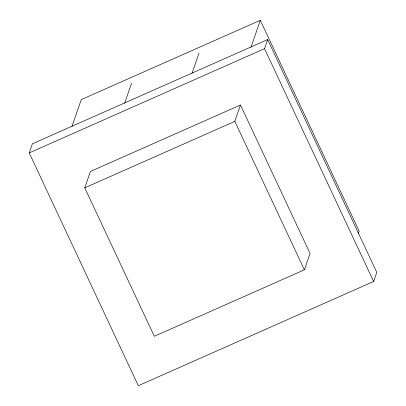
<?xml version="1.0" encoding="UTF-8"?>
<svg xmlns="http://www.w3.org/2000/svg" width="406" height="406" viewBox="0 0 406 406"><rect width="100%" height="100%" fill="white"/><g stroke="black" fill="none" stroke-linecap="round" stroke-linejoin="round"><path stroke-width="0.61" d="M29.212 152.905L32.363 143.805L267.681 39.58L376.788 272.375L373.637 281.475L138.319 385.7L29.212 152.905L264.529 48.679L267.681 39.58M71.953 126.515L81.271 99.602L260.317 20.3L359.143 231.166L358.315 233.557M84.758 187.841L90.426 171.459L240.484 104.997L310.057 253.445L304.388 269.828L154.331 336.29L84.758 187.841L234.81 121.379L240.484 104.997M124.642 103.281L131.59 83.215M192.013 73.4L198.94 53.384M250.999 47.213L260.317 20.3M264.529 48.679L373.637 281.475M234.81 121.379L304.388 269.828"/></g></svg>
